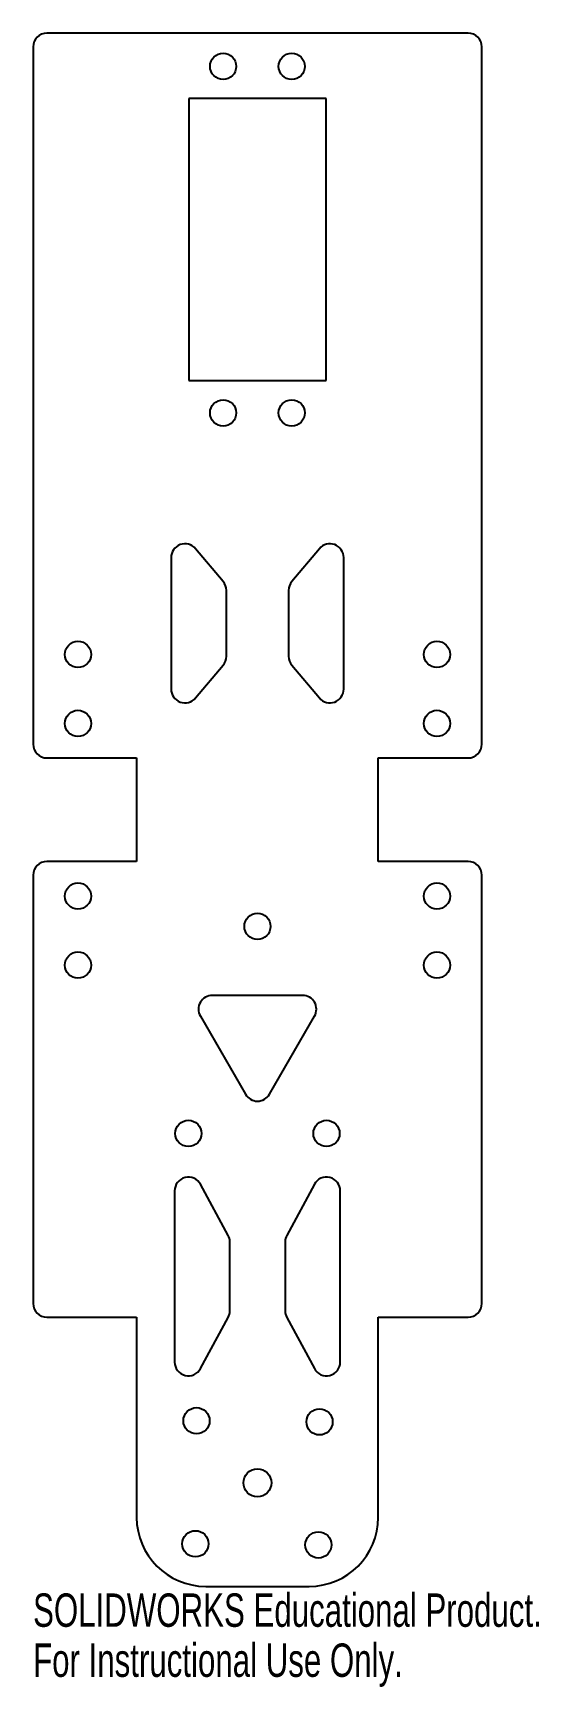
# Model space of a CAD drawing. Header units: millimetres. Extents: x -33 to 41, y -127 to 112.
import ezdxf

# ---------------------------------------------------------------- set-up
doc = ezdxf.new("R2010")
doc.units = ezdxf.units.MM
doc.styles.add('SLDTEXTSTYLE0', font='TXT', dxfattribs={"width": 0.7})

msp = doc.modelspace()

# ---------------------------------------------------------------- linework, layer by layer
at = {"color": 7, "linetype": 'Continuous', "lineweight": 25}
for p, q in [((-32.5, 110.5), (-32.5, 9.5)), ((30.5, 112.5), (-30.5, 112.5)), ((32.5, 9.5), (32.5, 110.5)), ((-9.95, 103), (-9.95, 62.16)), ((9.95, 103), (-9.95, 103)), ((9.95, 62.16), (9.95, 103)), ((-9.95, 62.16), (9.95, 62.16)), ((-12.5, 36.52), (-12.5, 17.48)), ((-4.97, 33.06), (-8.97, 37.81)), ((8.97, 37.81), (4.97, 33.06)), ((12.5, 17.48), (12.5, 36.52)), ((-4.5, 22.23), (-4.5, 31.77)), ((4.5, 31.77), (4.5, 22.23)), ((-8.97, 16.19), (-4.97, 20.94)), ((4.97, 20.94), (8.97, 16.19)), ((-30.5, 7.5), (-17.5, 7.5)), ((-17.5, 7.5), (-17.5, -7.5)), ((17.5, 7.5), (30.5, 7.5)), ((17.5, -7.5), (17.5, 7.5)), ((-32.5, -9.5), (-32.5, -71.5)), ((-17.5, -7.5), (-30.5, -7.5)), ((30.5, -7.5), (17.5, -7.5)), ((32.5, -71.5), (32.5, -9.5)), ((6.54, -26.89), (-6.54, -26.89)), ((-8.27, -29.89), (-1.73, -41.21)), ((1.73, -41.21), (8.27, -29.89)), ((-4.24, -61.65), (-8.24, -54.26)), ((8.24, -54.26), (4.24, -61.65)), ((-12, -55.21), (-12, -80)), ((12, -80), (12, -55.21)), ((-4, -72.6), (-4, -62.6)), ((4, -62.6), (4, -72.6)), ((-30.5, -73.5), (-17.5, -73.5)), ((-17.5, -73.5), (-17.5, -102.5)), ((-8.24, -80.95), (-4.24, -73.56)), ((4.24, -73.56), (8.24, -80.95)), ((17.5, -73.5), (30.5, -73.5)), ((17.5, -102.5), (17.5, -73.5)), ((-7.5, -112.5), (7.5, -112.5))]:
    msp.add_line(p, q, dxfattribs=at)
for centre, radius in [((-4.97, 107.68), 1.9), ((4.97, 107.68), 1.9), ((-4.97, 57.48), 1.9), ((4.97, 57.48), 1.9), ((-26, 22.5), 1.9), ((26, 22.5), 1.9), ((-26, 12.5), 1.9), ((26, 12.5), 1.9), ((-26, -12.5), 1.9), ((26, -12.5), 1.9), ((0, -16.89), 1.9), ((-26, -22.5), 1.9), ((26, -22.5), 1.9), ((-10, -46.89), 1.9), ((10, -46.89), 1.9), ((-8.83, -88.51), 1.9), ((8.99, -88.67), 1.9), ((0, -97.5), 2.02), ((-8.99, -106.33), 1.9), ((8.83, -106.49), 1.9)]:
    msp.add_circle(centre, radius, dxfattribs=at)
for centre, radius, start, end in [((-30.5, 110.5), 2, 90, 180), ((30.5, 110.5), 2, 0, 90), ((-10.5, 36.52), 2, 40.1009, 180), ((10.5, 36.52), 2, 0, 139.8991), ((-6.5, 31.77), 2, 0, 40.1009), ((6.5, 31.77), 2, 139.8991, 180), ((-6.5, 22.23), 2, 319.8991, 0), ((6.5, 22.23), 2, 180, 220.1009), ((-10.5, 17.48), 2, 180, 319.8991), ((10.5, 17.48), 2, 220.1009, 0), ((-30.5, 9.5), 2, 180, 270), ((30.5, 9.5), 2, 270, 360), ((-30.5, -9.5), 2, 90, 180), ((30.5, -9.5), 2, 0, 90), ((-6.54, -28.89), 2, 90, 210), ((6.54, -28.89), 2, 330, 90), ((0, -40.21), 2, 210, 330), ((-10, -55.21), 2, 28.4085, 180), ((10, -55.21), 2, 0, 151.5915), ((-6, -62.6), 2, 0, 28.4085), ((6, -62.6), 2, 151.5915, 180), ((-30.5, -71.5), 2, 180, 270), ((30.5, -71.5), 2, 270, 0), ((-6, -72.6), 2, 331.5915, 0), ((6, -72.6), 2, 180, 208.4085), ((-10, -80), 2, 180, 331.5915), ((10, -80), 2, 208.4085, 0), ((-7.5, -102.5), 10, 180, 270), ((7.5, -102.5), 10, 270, 0)]:
    msp.add_arc(centre, radius, start, end, dxfattribs=at)

# ---------------------------------------------------------------- texts
at = {"color": 7, "linetype": 'Continuous', "char_height": 4.8336, "attachment_point": 1, "style": 'SLDTEXTSTYLE0'}
for s, insert in [('SOLIDWORKS Educational Product.', (-32.5, -113.52)), ('For Instructional Use Only.', (-32.5, -120.77))]:
    msp.add_mtext(s, dxfattribs=dict(at, insert=insert))

doc.saveas('drawing.dxf')
